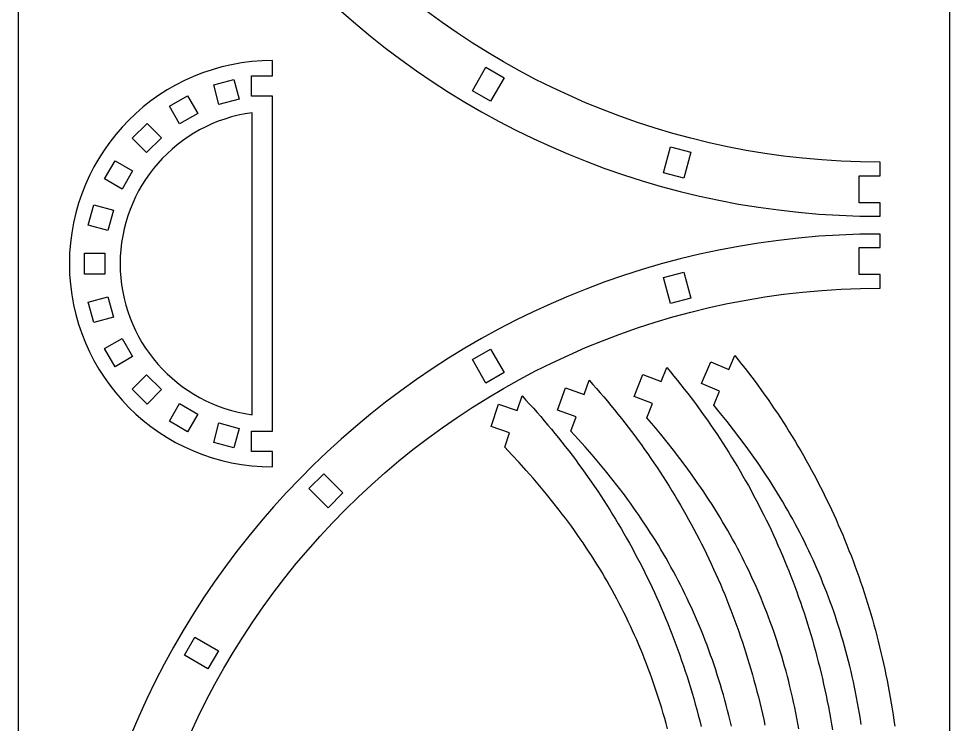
# Model space of a CAD drawing. Header units: metres. Extents: x -269 to 2726, y -36 to 1548.
# Drawn here: x 930.8 to 1205.8, y 313 to 521.5 of the extents above; entities that cross this region are included whole.
import ezdxf

# ---------------------------------------------------------------- set-up
doc = ezdxf.new("R2010")
doc.units = ezdxf.units.M
doc.layers.add('Page1', color=7, linetype='CONTINUOUS')

msp = doc.modelspace()

# ---------------------------------------------------------------- linework, layer by layer
at = {"layer": 'Page1'}
for points in [[(930.808216, 1488.872148), (1205.808216, 1488.872148), (1205.808216, -36.127852), (930.808216, -36.127852), (930.808216, 1488.872148)], [(1064.873535, 500.195465), (1068.873535, 507.123657), (1074.24292, 504.023651), (1070.24292, 497.095459), (1064.873535, 500.195465)], [(994.436951, 503.505432), (995.989868, 497.709869), (990.001099, 496.105194), (988.448181, 501.900757), (994.436951, 503.505432)], [(980.741699, 498.708588), (983.741699, 493.512451), (978.372375, 490.412445), (975.372375, 495.608582), (980.741699, 498.708588)], [(968.754639, 490.530609), (972.997253, 486.287994), (968.61322, 481.903931), (964.370605, 486.146545), (968.754639, 490.530609)], [(1121.362061, 475.921265), (1123.432617, 483.648682), (1129.421265, 482.044006), (1127.350708, 474.316589), (1121.362061, 475.921265)], [(959.292664, 479.528839), (964.48877, 476.528839), (961.388794, 471.159485), (956.192627, 474.159485), (959.292664, 479.528839)], [(953.000549, 466.452972), (958.796082, 464.900055), (957.191406, 458.911316), (951.395813, 460.464233), (953.000549, 466.452972)], [(950.307068, 452.194122), (956.307068, 452.194122), (956.307068, 445.994141), (950.307068, 445.994141), (950.307068, 452.194122)], [(1127.350586, 446.650085), (1129.421143, 438.922668), (1123.432373, 437.317993), (1121.361938, 445.04541), (1127.350586, 446.650085)], [(951.395874, 437.72406), (957.191406, 439.276947), (958.796143, 433.288208), (953.000549, 431.735291), (951.395874, 437.72406)], [(956.192688, 424.028809), (961.388855, 427.028809), (964.488892, 421.659454), (959.292725, 418.659454), (956.192688, 424.028809)], [(1070.242798, 423.871185), (1074.242798, 416.942963), (1068.873413, 413.842987), (1064.873413, 420.771179), (1070.242798, 423.871185)], [(1179.774658, 313.020905), (1179.523804, 314.627838), (1179.261475, 316.225342), (1178.987793, 317.813538), (1178.702637, 319.392517), (1178.406006, 320.962402), (1178.098145, 322.523285), (1177.778809, 324.075287), (1177.44812, 325.618469), (1177.106079, 327.153015), (1176.752686, 328.678955), (1176.387939, 330.196411), (1176.011841, 331.705505), (1175.624512, 333.206329), (1175.22583, 334.699005), (1174.815796, 336.183624), (1174.394531, 337.660278), (1173.961914, 339.129089), (1173.518066, 340.590149), (1173.062988, 342.043579), (1172.59668, 343.489471), (1172.119141, 344.927948), (1171.630371, 346.35907), (1171.130371, 347.78299), (1170.619141, 349.199799), (1170.09668, 350.609589), (1169.56311, 352.012482), (1169.018311, 353.408569), (1168.462402, 354.797943), (1167.895264, 356.180725), (1167.317017, 357.557037), (1166.727661, 358.926941), (1166.127197, 360.290588), (1165.515625, 361.648041), (1164.892822, 362.999451), (1164.259033, 364.344879), (1163.614258, 365.684418), (1162.958252, 367.01825), (1162.29126, 368.346375), (1161.613159, 369.669006), (1160.924072, 370.986145), (1160.223999, 372.297974), (1159.512817, 373.604553), (1158.790649, 374.906006), (1158.057495, 376.202454), (1157.313354, 377.493958), (1156.558228, 378.78067), (1155.792114, 380.062653), (1155.015137, 381.340027), (1154.227051, 382.612885), (1153.428223, 383.881348), (1152.618286, 385.145538), (1151.797485, 386.405518), (1150.96582, 387.661438), (1149.269897, 390.161407), (1147.530273, 392.646301), (1145.747437, 395.116943), (1143.921143, 397.574188), (1142.051636, 400.018829), (1140.138916, 402.451752), (1138.183105, 404.873749), (1136.184326, 407.285706), (1136.184326, 407.285706), (1137.927856, 411.434235), (1132.580811, 413.681396), (1135.292969, 420.134644), (1140.639893, 417.887512), (1142.383423, 422.036041), (1142.383423, 422.036041), (1143.411987, 420.757416), (1144.430664, 419.472321), (1145.439453, 418.180786), (1146.438232, 416.882813), (1147.427246, 415.5784), (1148.406128, 414.267578), (1149.375122, 412.950378), (1150.333984, 411.62677), (1151.282837, 410.296783), (1152.221558, 408.960419), (1153.150269, 407.617737), (1154.068604, 406.268707), (1154.976929, 404.91333), (1155.875, 403.551636), (1156.762695, 402.183655), (1157.640259, 400.809387), (1158.507446, 399.428833), (1159.364258, 398.042023), (1160.210693, 396.648956), (1161.046753, 395.249634), (1161.872437, 393.844086), (1162.687622, 392.432343), (1163.492188, 391.014374), (1164.286377, 389.59024), (1165.069946, 388.159912), (1165.842896, 386.723419), (1166.605225, 385.280762), (1167.356934, 383.83197), (1168.0979, 382.377075), (1168.828247, 380.916016), (1169.547852, 379.448883), (1170.256592, 377.975647), (1170.95459, 376.496338), (1171.641724, 375.010956), (1172.317993, 373.519531), (1172.983398, 372.022064), (1173.637817, 370.518555), (1174.281372, 369.009033), (1174.913818, 367.4935), (1175.535278, 365.971954), (1176.145752, 364.444458), (1176.745117, 362.91098), (1177.333374, 361.371552), (1177.910522, 359.826202), (1178.47644, 358.274902), (1179.031128, 356.717682), (1179.574585, 355.154541), (1180.106812, 353.58551), (1180.627686, 352.01062), (1181.137329, 350.42984), (1181.63562, 348.843201), (1182.122437, 347.250732), (1182.5979, 345.652435), (1183.061768, 344.048309), (1183.514282, 342.438385), (1183.955322, 340.822632), (1184.384766, 339.201141), (1184.802612, 337.573853), (1185.208862, 335.940826), (1185.603516, 334.302032), (1185.98645, 332.657501), (1186.357788, 331.007263), (1186.717285, 329.351318), (1187.065063, 327.689697), (1187.401123, 326.022369), (1187.725342, 324.349365), (1188.037598, 322.670715), (1188.338135, 320.986389), (1188.626709, 319.296448), (1188.90332, 317.600891), (1189.167969, 315.899719), (1189.420532, 314.192963), (1189.661133, 312.480621)], [(1161.349365, 311.701599), (1161.059204, 313.294281), (1160.757813, 314.877441), (1160.44519, 316.451233), (1160.121216, 318.015686), (1159.786133, 319.570953), (1159.439819, 321.117157), (1159.082153, 322.654358), (1158.713379, 324.182678), (1158.333496, 325.702209), (1157.942261, 327.213074), (1157.539917, 328.715393), (1157.126465, 330.209229), (1156.701782, 331.694702), (1156.265869, 333.171936), (1155.818848, 334.641022), (1155.360718, 336.102051), (1154.891479, 337.555145), (1154.411133, 339.000427), (1153.919556, 340.437958), (1153.416992, 341.867859), (1152.90332, 343.290253), (1152.37854, 344.705231), (1151.842651, 346.112885), (1151.295776, 347.513367), (1150.737671, 348.906708), (1150.168701, 350.293091), (1149.588623, 351.672546), (1148.997437, 353.045227), (1148.395264, 354.411224), (1147.782104, 355.77066), (1147.157837, 357.123596), (1146.522705, 358.470184), (1145.876465, 359.810486), (1145.219238, 361.144653), (1144.551147, 362.472748), (1143.87207, 363.794922), (1143.181885, 365.111237), (1142.480835, 366.421783), (1141.768921, 367.726715), (1141.046021, 369.026123), (1140.312134, 370.320099), (1139.567383, 371.608765), (1138.811768, 372.892212), (1138.045166, 374.170532), (1137.2677, 375.443848), (1136.47937, 376.71228), (1135.680054, 377.975891), (1134.869995, 379.234802), (1134.049072, 380.489136), (1133.217285, 381.739014), (1132.374634, 382.984467), (1131.521118, 384.225677), (1129.781738, 386.695679), (1127.999146, 389.149841), (1126.17334, 391.588989), (1124.304443, 394.013977), (1122.392578, 396.425629), (1120.437744, 398.824768), (1118.439941, 401.21228), (1116.399414, 403.588989), (1116.399414, 403.588989), (1118.07019, 407.767303), (1112.684814, 409.920807), (1115.283936, 416.42041), (1120.669312, 414.266937), (1122.340088, 418.445251), (1122.340088, 418.445251), (1123.390747, 417.184784), (1124.431763, 415.917664), (1125.462891, 414.643921), (1126.484253, 413.363586), (1127.49585, 412.07663), (1128.497559, 410.783112), (1129.489258, 409.483002), (1130.471191, 408.176331), (1131.443115, 406.863098), (1132.405029, 405.543335), (1133.356934, 404.217072), (1134.298706, 402.884247), (1135.230591, 401.544952), (1136.152222, 400.199158), (1137.063721, 398.846863), (1137.965088, 397.488098), (1138.856201, 396.122894), (1139.737183, 394.751251), (1140.607788, 393.373169), (1141.46814, 391.988647), (1142.318115, 390.597748), (1143.157837, 389.200439), (1143.987061, 387.796722), (1144.805908, 386.386658), (1145.61438, 384.970215), (1146.412354, 383.547455), (1147.199707, 382.118317), (1147.976563, 380.682861), (1148.74292, 379.241089), (1149.498535, 377.79303), (1150.243652, 376.338684), (1150.978027, 374.878052), (1151.70166, 373.411133), (1152.414673, 371.937988), (1153.116943, 370.458557), (1153.80835, 368.972931), (1154.488892, 367.481079), (1155.158691, 365.983002), (1155.817505, 364.47876), (1156.465454, 362.968323), (1157.102417, 361.451691), (1157.728516, 359.928925), (1158.343506, 358.399994), (1158.94751, 356.864929), (1159.540405, 355.32373), (1160.122192, 353.776428), (1160.692871, 352.223022), (1161.252441, 350.663544), (1161.800659, 349.097961), (1162.337769, 347.526306), (1162.863647, 345.948639), (1163.378296, 344.364899), (1163.88147, 342.775116), (1164.373413, 341.179352), (1164.853882, 339.577545), (1165.322998, 337.969757), (1165.780762, 336.355988), (1166.226929, 334.736267), (1166.661621, 333.110565), (1167.084839, 331.478912), (1167.49646, 329.841339), (1167.896484, 328.197815), (1168.28479, 326.548401), (1168.661621, 324.893066), (1169.026611, 323.231873), (1169.380005, 321.564789), (1169.721558, 319.891846), (1170.051392, 318.213043), (1170.369385, 316.528381), (1170.675537, 314.837921), (1170.969849, 313.141632), (1171.252197, 311.439514)], [(964.370667, 412.041748), (968.613342, 416.284393), (972.997375, 411.90033), (968.754761, 407.657684), (964.370667, 412.041748)], [(1141.409424, 312.508636), (1141.042114, 314.070526), (1140.663818, 315.622742), (1140.274536, 317.165375), (1139.874512, 318.698547), (1139.463501, 320.222321), (1139.041626, 321.736847), (1138.608765, 323.242188), (1138.165161, 324.738495), (1137.710571, 326.22583), (1137.245239, 327.704315), (1136.768921, 329.174072), (1136.281738, 330.635193), (1135.783813, 332.087799), (1135.274902, 333.531952), (1134.755249, 334.967773), (1134.224731, 336.395416), (1133.68335, 337.814911), (1133.131226, 339.22641), (1132.568115, 340.630005), (1131.994263, 342.025818), (1131.409668, 343.41391), (1130.814209, 344.794434), (1130.207886, 346.16748), (1129.59082, 347.533142), (1128.962891, 348.89151), (1128.324219, 350.242737), (1127.674683, 351.586884), (1127.014526, 352.924072), (1126.343384, 354.254425), (1125.661621, 355.578003), (1124.968994, 356.894958), (1124.265747, 358.205353), (1123.551636, 359.509338), (1122.826782, 360.806976), (1122.091187, 362.098419), (1121.344849, 363.383728), (1120.587646, 364.663025), (1119.819824, 365.936401), (1119.04126, 367.203979), (1118.252075, 368.465851), (1117.452026, 369.722137), (1116.641357, 370.972931), (1115.819946, 372.218353), (1114.987793, 373.458466), (1114.144897, 374.69342), (1113.291382, 375.923309), (1112.427124, 377.148254), (1111.552246, 378.368317), (1110.666626, 379.583618), (1109.770386, 380.794281), (1107.945923, 383.202057), (1106.078735, 385.592499), (1104.168823, 387.966461), (1102.216553, 390.324738), (1100.221558, 392.668182), (1098.184204, 394.997681), (1096.10437, 397.313995), (1093.982178, 399.618042), (1093.982178, 399.618042), (1095.506104, 403.852142), (1090.048828, 405.816345), (1092.419434, 412.40271), (1097.876709, 410.438507), (1099.400635, 414.672577), (1099.400635, 414.672577), (1100.494751, 413.449554), (1101.579224, 412.219543), (1102.654297, 410.982544), (1103.719727, 409.738647), (1104.775513, 408.487793), (1105.821777, 407.22998), (1106.858276, 405.965302), (1107.885132, 404.693695), (1108.902344, 403.415192), (1109.909668, 402.129791), (1110.907349, 400.837524), (1111.895142, 399.538422), (1112.873047, 398.232452), (1113.841187, 396.919617), (1114.799316, 395.599976), (1115.747559, 394.273499), (1116.685791, 392.940247), (1117.614014, 391.600159), (1118.532227, 390.253296), (1119.44043, 388.899658), (1120.338379, 387.539276), (1121.226318, 386.172119), (1122.104126, 384.798218), (1122.97168, 383.417572), (1123.828979, 382.030212), (1124.676147, 380.636139), (1125.512939, 379.235352), (1126.339478, 377.827911), (1127.15564, 376.413757), (1127.961304, 374.99295), (1128.756714, 373.565491), (1129.541626, 372.131348), (1130.31604, 370.690613), (1131.080078, 369.243225), (1131.833374, 367.789215), (1132.576294, 366.328613), (1133.308472, 364.86142), (1134.030151, 363.387665), (1134.741089, 361.907318), (1135.441406, 360.42038), (1136.130859, 358.926941), (1136.809692, 357.426941), (1137.477661, 355.92038), (1138.134888, 354.407349), (1138.78125, 352.887787), (1139.416626, 351.361725), (1140.04126, 349.829193), (1140.654785, 348.290161), (1141.257446, 346.74469), (1141.849121, 345.192749), (1142.429688, 343.634369), (1142.999146, 342.06955), (1143.557617, 340.498322), (1144.104858, 338.920685), (1144.640991, 337.336639), (1145.166016, 335.746216), (1145.679688, 334.149384), (1146.182129, 332.546204), (1146.67334, 330.936676), (1147.153198, 329.32077), (1147.621704, 327.698578), (1148.078857, 326.070007), (1148.524536, 324.43515), (1148.958862, 322.794006), (1149.381714, 321.146545), (1149.792969, 319.492798), (1150.192749, 317.832794), (1150.580933, 316.166504), (1150.95752, 314.493988), (1151.32251, 312.815247)], [(1122.558228, 311.723114), (1122.142212, 313.258728), (1121.715332, 314.784668), (1121.277832, 316.301056), (1120.82959, 317.807983), (1120.370605, 319.305542), (1119.900879, 320.793884), (1119.42041, 322.273071), (1118.929321, 323.743195), (1118.42749, 325.204437), (1117.914917, 326.65683), (1117.391602, 328.100494), (1116.857666, 329.535553), (1116.312988, 330.962097), (1115.75769, 332.380249), (1115.19165, 333.7901), (1114.614868, 335.191742), (1114.027466, 336.585297), (1113.429321, 337.970856), (1112.820435, 339.348572), (1112.20105, 340.718475), (1111.570801, 342.080719), (1110.930054, 343.435394), (1110.278564, 344.782623), (1109.616333, 346.122467), (1108.943481, 347.455109), (1108.26001, 348.780548), (1107.565918, 350.098999), (1106.861084, 351.410492), (1106.14563, 352.715149), (1105.419556, 354.013092), (1104.682739, 355.304382), (1103.935303, 356.589203), (1103.177368, 357.867584), (1102.408691, 359.139679), (1101.629395, 360.405548), (1100.839478, 361.665344), (1100.038818, 362.919128), (1099.227661, 364.167053), (1098.405884, 365.40918), (1097.573486, 366.64563), (1096.730469, 367.876526), (1095.876709, 369.101929), (1095.012451, 370.321991), (1094.137695, 371.536804), (1093.252197, 372.74646), (1092.356079, 373.95105), (1091.449463, 375.150726), (1090.532227, 376.345551), (1088.665894, 378.72113), (1086.757324, 381.078644), (1084.806274, 383.418884), (1082.81311, 385.742737), (1080.777588, 388.051025), (1078.699829, 390.344604), (1076.579956, 392.624268), (1074.417725, 394.89093), (1074.417725, 394.89093), (1075.867676, 399.15097), (1070.376953, 401.019653), (1072.632202, 407.646393), (1078.122925, 405.77771), (1079.572754, 410.03775), (1079.572754, 410.03775), (1080.687988, 408.833984), (1081.793823, 407.623077), (1082.890259, 406.40506), (1083.977295, 405.179932), (1085.05481, 403.947693), (1086.122803, 402.708344), (1087.181274, 401.461945), (1088.230103, 400.208435), (1089.269409, 398.947876), (1090.299072, 397.680267), (1091.319092, 396.405609), (1092.329468, 395.123932), (1093.330078, 393.835236), (1094.320923, 392.53949), (1095.30188, 391.236786), (1096.273193, 389.927063), (1097.234497, 388.610382), (1098.186035, 387.286713), (1099.127563, 385.956085), (1100.059204, 384.6185), (1100.980835, 383.273956), (1101.892578, 381.922516), (1102.794067, 380.564148), (1103.685669, 379.198853), (1104.567139, 377.82666), (1105.438354, 376.447601), (1106.299561, 375.061646), (1107.150513, 373.668823), (1107.991211, 372.269135), (1108.821655, 370.86261), (1109.641724, 369.449219), (1110.451538, 368.029022), (1111.251099, 366.60202), (1112.040161, 365.168182), (1112.818848, 363.727539), (1113.587036, 362.280151), (1114.344727, 360.825958), (1115.092041, 359.36499), (1115.828735, 357.897278), (1116.55481, 356.422821), (1117.270264, 354.94162), (1117.975098, 353.453674), (1118.669312, 351.959045), (1119.352783, 350.457672), (1120.025635, 348.949646), (1120.687622, 347.434906), (1121.338745, 345.913483), (1121.979126, 344.385437), (1122.608643, 342.850708), (1123.227295, 341.309326), (1123.834961, 339.761322), (1124.431763, 338.206665), (1125.017456, 336.645416), (1125.592285, 335.077576), (1126.156006, 333.503113), (1126.708618, 331.922089), (1127.250122, 330.334503), (1127.780396, 328.740326), (1128.299683, 327.139587), (1128.807617, 325.532349), (1129.304443, 323.918549), (1129.789917, 322.298218), (1130.264038, 320.671387), (1130.726929, 319.038055), (1131.178467, 317.398224), (1131.61853, 315.751923), (1132.047241, 314.099152), (1132.464355, 312.439911)], [(975.372498, 402.579742), (978.372498, 407.775909), (983.741821, 404.675903), (980.741821, 399.479736), (975.372498, 402.579742)], [(988.448364, 396.287628), (990.001282, 402.083191), (995.98999, 400.478516), (994.437073, 394.682953), (988.448364, 396.287628)], [(1020.976501, 387.08786), (1026.633423, 381.431), (1022.249329, 377.046936), (1016.592468, 382.703796), (1020.976501, 387.08786)], [(982.90918, 338.806854), (989.837402, 334.806854), (986.737366, 329.4375), (979.809204, 333.4375), (982.90918, 338.806854)]]:
    msp.add_lwpolyline(points, dxfattribs=at)
for points in [[(1179.308228, 942.019409, 0.975254), (1179.308228, 463.169739), (1179.308228, 463.169739), (1179.308228, 463.094421), (1185.308228, 463.094421), (1185.308228, 467.094482), (1179.108276, 467.094482), (1179.108276, 475.094482), (1185.308228, 475.094482), (1185.308228, 479.094574), (1185.308228, 479.094574, -1), (1185.308228, 926.094543), (1185.308228, 926.094543), (1185.308228, 930.094482), (1179.108154, 930.094482), (1179.108154, 938.094482), (1185.308228, 938.094482), (1185.308228, 942.094421), (1179.308228, 942.094421), (1179.308228, 942.019409)], [(1005.807068, 399.594208), (1005.807068, 498.594208), (999.607117, 498.594208), (999.607117, 504.594208), (1005.807068, 504.594208), (1005.807068, 509.094147), (1005.807068, 509.094147, 1), (1005.807068, 389.094147), (1005.807068, 389.094147), (1005.807068, 393.594208), (1005.807068, 393.594208), (999.607117, 393.594208), (999.607117, 399.594208), (1005.807068, 399.594208)], [(999.807068, 404.496094), (999.807068, 493.692474), (999.807068, 493.692474, 0.874474), (999.807068, 404.496094)], [(1185.308228, -5.127701, -1), (1185.308228, 441.872284), (1185.308228, 441.872284), (1185.308228, 445.872223), (1179.108154, 445.872223), (1179.108154, 453.872223), (1185.308228, 453.872223), (1185.308228, 457.872162), (1179.308228, 457.872162), (1179.308228, 457.797119), (1179.308228, 457.797119, 0.975254), (1179.308228, -21.052532), (1179.308228, -21.052532), (1179.308228, -21.127851), (1185.308228, -21.127851), (1185.308228, -17.127789), (1179.108276, -17.127789), (1179.108276, -9.127789), (1185.308228, -9.127789), (1185.308228, -5.127701)]]:
    msp.add_lwpolyline(points, format="xyb", dxfattribs=at)

doc.saveas('drawing.dxf')
